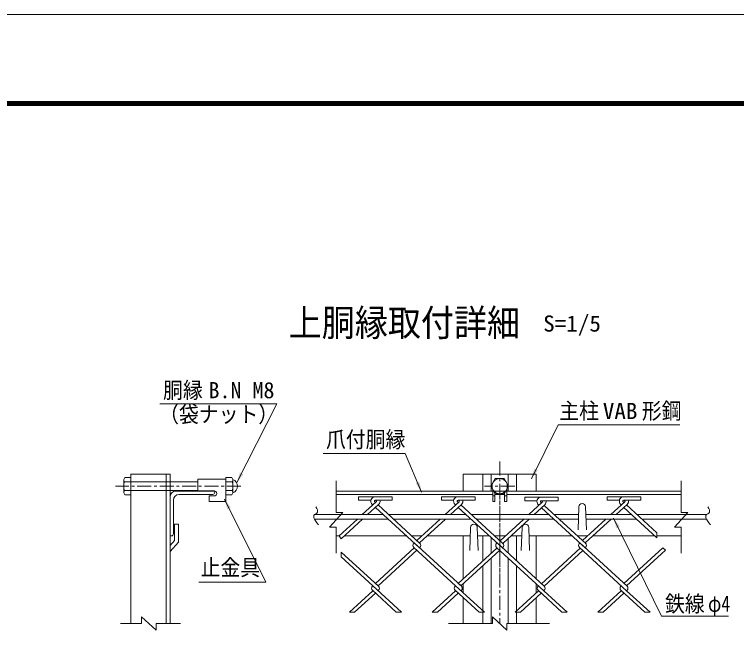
# Model space of a CAD drawing. Units: millimetres, scale not verified, with parts at other scales. Extents: x -4455 to 4455, y -3150 to 3150.
# Drawn here: x 878 to 2814, y 1471 to 3150 of the extents above; entities that cross this region are included whole.
import ezdxf
from ezdxf.enums import TextEntityAlignment as Align

# ---------------------------------------------------------------- set-up
doc = ezdxf.new("R2010")
doc.units = ezdxf.units.MM
doc.header["$LTSCALE"] = 30
doc.linetypes.add('DASHED', pattern=[7.5, 6, -1.5])
doc.linetypes.add('USER1', pattern=[2, 1.25, -0.25, 0.25, -0.25])
doc.layers.add('0-0_7詳細', color=7, linetype='Continuous', lineweight=18)
doc.layers.add('0-E_D-TTL', color=7, linetype='Continuous', lineweight=9)
doc.styles.add('ＭＳ ゴシック', font='')
doc.styles.get('ＭＳ ゴシック').set_extended_font_data('MS Gothic')

msp = doc.modelspace()

# ---------------------------------------------------------------- linework, layer by layer
at = {"layer": '0-0_7詳細', "color": 1, "linetype": 'USER1'}
for p, q in [((2178.77, 1953.21), (2178.77, 1519.27)), ((1485, 1887.06), (1148.75, 1887.06)), ((2219.07, 1887.06), (2138.42, 1887.06)), ((2178.77, 1888.61), (2178.77, 1623.03))]:
    msp.add_line(p, q, dxfattribs=at)
at = {"layer": '0-0_7詳細', "lineweight": 9}
for p, q in [((1190.32, 1918.71), (1190.32, 1519.27)), ((1295.32, 1918.71), (1190.32, 1918.71)), ((1284.82, 1918.71), (1284.82, 1519.27)), ((1295.32, 1918.71), (1295.32, 1519.27)), ((2081.27, 1918.71), (2276.27, 1918.71)), ((2081.27, 1918.71), (2081.27, 1873.71)), ((2133.77, 1918.71), (2133.77, 1873.71)), ((2156.27, 1918.71), (2156.27, 1873.71)), ((2201.27, 1918.71), (2201.27, 1873.71)), ((2223.77, 1918.71), (2223.77, 1873.71)), ((2276.27, 1918.71), (2276.27, 1873.71)), ((1171.12, 1904.82), (1174.44, 1910.58)), ((1171.12, 1869.3), (1171.12, 1904.82)), ((1173.18, 1899.06), (1190.32, 1899.06)), ((1174.44, 1910.58), (1190.32, 1910.58)), ((1190.32, 1863.54), (1190.32, 1910.58)), ((1295.32, 1899.06), (1369.75, 1899.06)), ((1369.75, 1906.02), (1444.75, 1906.02)), ((1369.75, 1906.02), (1369.75, 1874.52)), ((1444.75, 1863.54), (1444.75, 1910.58)), ((1460.62, 1910.58), (1444.75, 1910.58)), ((1444.75, 1906.02), (1444.75, 1846.02)), ((1461.89, 1899.06), (1444.75, 1899.06)), ((1463.95, 1904.82), (1460.62, 1910.58)), ((1463.95, 1869.3), (1463.95, 1904.82)), ((2160.02, 1878.8), (2160.02, 1846.02)), ((2197.52, 1878.8), (2197.52, 1846.02)), ((1171.12, 1869.3), (1174.44, 1863.54)), ((1173.18, 1875.06), (1190.32, 1875.06)), ((1174.44, 1863.54), (1190.32, 1863.54)), ((1295.32, 1875.06), (1369.75, 1875.06)), ((1295.32, 1753.71), (1295.32, 1858.71)), ((1310.32, 1873.71), (1415.32, 1873.71)), ((1319.32, 1864.71), (1409.32, 1864.71)), ((1369.75, 1874.52), (1414, 1874.52)), ((1399.75, 1861.02), (1399.75, 1846.02)), ((1399.75, 1861.02), (1414, 1861.02)), ((1415.32, 1873.71), (1415.32, 1870.71)), ((1461.89, 1875.06), (1444.75, 1875.06)), ((1460.62, 1863.54), (1444.75, 1863.54)), ((1463.95, 1869.3), (1460.62, 1863.54)), ((1740.26, 1873.71), (2160.02, 1873.71)), ((1740.26, 1864.71), (2160.02, 1864.71)), ((2313.77, 1873.71), (2043.77, 1873.71)), ((2162.49, 1874.52), (2160.02, 1874.52)), ((2166.02, 1861.02), (2160.02, 1861.02)), ((2162.96, 1873.71), (2194.58, 1873.71)), ((2166.02, 1868.4), (2166.02, 1846.02)), ((2166.02, 1864.71), (2191.52, 1864.71)), ((2191.52, 1861.02), (2197.52, 1861.02)), ((2195.05, 1874.52), (2197.52, 1874.52)), ((2197.52, 1873.71), (2664.86, 1873.71)), ((2197.52, 1864.71), (2664.86, 1864.71)), ((1304.32, 1759.71), (1304.32, 1849.71)), ((1399.75, 1846.02), (1444.75, 1846.02)), ((2166.02, 1846.02), (2160.02, 1846.02)), ((2388.65, 1770.21), (2390.9, 1831.71)), ((2411.15, 1770.21), (2408.9, 1831.71)), ((1682.5, 1810.71), (1866.87, 1810.71)), ((1881.08, 1810.71), (2088.9, 1810.71)), ((2103.11, 1810.71), (2310.93, 1810.71)), ((2325.14, 1810.71), (2390.13, 1810.71)), ((2409.67, 1810.71), (2532.96, 1810.71)), ((2547.17, 1810.71), (2733.06, 1810.71)), ((1317.82, 1785.12), (1307.32, 1785.12)), ((1307.32, 1785.12), (1307.32, 1741.21)), ((1317.82, 1785.12), (1317.82, 1737.17)), ((1681.97, 1798.71), (1879.97, 1798.71)), ((1894.18, 1798.71), (2102, 1798.71)), ((2116.21, 1798.71), (2324.02, 1798.71)), ((2338.23, 1798.71), (2389.69, 1798.71)), ((2410.1, 1798.71), (2546.05, 1798.71)), ((2560.26, 1798.71), (2732.52, 1798.71)), ((2098.52, 1714.71), (2100.77, 1776.21)), ((2121.02, 1714.71), (2118.77, 1776.21)), ((2236.52, 1714.71), (2238.77, 1776.21)), ((2259.02, 1714.71), (2256.77, 1776.21)), ((1295.32, 1753.71), (1298.32, 1753.71)), ((1740.26, 1753.71), (1748.18, 1753.71)), ((1762.39, 1753.71), (1929.08, 1753.71)), ((1943.29, 1753.71), (1970.2, 1753.71)), ((1984.41, 1753.71), (2099.95, 1753.71)), ((2081.27, 1753.71), (2081.27, 1639.01)), ((2119.6, 1753.71), (2151.1, 1753.71)), ((2133.77, 1753.71), (2133.77, 1687.12)), ((2156.27, 1748.97), (2156.27, 1707.73)), ((2165.31, 1753.71), (2194.37, 1753.71)), ((2201.27, 1747.01), (2201.27, 1707.73)), ((2208.58, 1753.71), (2237.95, 1753.71)), ((2223.77, 1753.71), (2223.77, 1687.12)), ((2257.6, 1753.71), (2373.13, 1753.71)), ((2276.27, 1753.71), (2276.27, 1639.01)), ((2387.34, 1753.71), (2414.26, 1753.71)), ((2428.47, 1753.71), (2595.16, 1753.71)), ((2600.27, 1753.71), (2664.86, 1753.71)), ((1295.32, 1727.89), (1307.32, 1741.21)), ((1295.32, 1712.2), (1317.82, 1737.17)), ((2156.27, 1694.71), (2156.27, 1519.27)), ((2201.27, 1694.71), (2201.27, 1519.27)), ((2133.77, 1674.1), (2133.77, 1553.11)), ((2223.77, 1674.1), (2223.77, 1553.11)), ((2081.27, 1625.99), (2081.27, 1601.22)), ((2276.27, 1625.99), (2276.27, 1601.22)), ((2081.27, 1588.2), (2081.27, 1519.27)), ((2276.27, 1588.2), (2276.27, 1519.27)), ((1915.63, 1549.55), (1901.42, 1549.55)), ((2133.77, 1551.09), (2133.77, 1519.27)), ((2223.77, 1551.09), (2223.77, 1519.27))]:
    msp.add_line(p, q, dxfattribs=at)
at = {"layer": '0-0_7詳細', "color": 3, "linetype": 'DASHED'}
for p, q in [((1190.32, 1899.06), (1295.32, 1899.06)), ((1190.32, 1875.06), (1295.32, 1875.06))]:
    msp.add_line(p, q, dxfattribs=at)
at = {"layer": '0-0_7詳細', "color": 4}
for p, q in [((1740.26, 1816.14), (1740.26, 1901.72)), ((2664.86, 1816.14), (2664.86, 1901.72)), ((1758.26, 1816.14), (1722.26, 1777.37)), ((1740.26, 1816.14), (1758.26, 1816.14)), ((1740.26, 1777.37), (1722.26, 1777.37)), ((1740.26, 1777.37), (1740.26, 1707.18)), ((2664.86, 1777.37), (2646.86, 1777.37)), ((2664.86, 1777.37), (2664.86, 1707.18)), ((1219.12, 1519.27), (1219.12, 1537.27)), ((1257.89, 1501.27), (1219.12, 1537.27)), ((2198.16, 1501.27), (2159.39, 1537.27)), ((2159.39, 1519.27), (2159.39, 1537.27)), ((1219.12, 1519.27), (1162.55, 1519.27)), ((1257.89, 1519.27), (1323.16, 1519.27)), ((1257.89, 1519.27), (1257.89, 1501.27)), ((2159.39, 1519.27), (2041.58, 1519.27)), ((2198.16, 1519.27), (2312.1, 1519.27)), ((2198.16, 1519.27), (2198.16, 1501.27))]:
    msp.add_line(p, q, dxfattribs=at)
at = {"layer": '0-0_7詳細', "color": 3}
for p, q in [((1800.73, 1858.75), (1800.73, 1849.15)), ((1846.17, 1858.75), (1800.73, 1858.75)), ((1845.29, 1858.75), (1890.73, 1858.75)), ((1890.73, 1858.75), (1890.73, 1849.15)), ((2068.19, 1858.75), (2022.76, 1858.75)), ((2022.76, 1858.75), (2022.76, 1849.15)), ((2067.32, 1858.75), (2112.76, 1858.75)), ((2112.76, 1858.75), (2112.76, 1849.15)), ((2512.25, 1858.75), (2466.81, 1858.75)), ((2466.81, 1858.75), (2466.81, 1849.15)), ((2511.38, 1858.75), (2556.81, 1858.75)), ((2556.81, 1858.75), (2556.81, 1849.15)), ((1833.54, 1849.15), (1800.73, 1849.15)), ((1847.79, 1844.98), (1810.38, 1810.71)), ((1845.73, 1843.1), (1843.67, 1844.98)), ((1845.29, 1849.15), (1890.73, 1849.15)), ((1846.17, 1849.15), (1845.29, 1849.15)), ((1845.73, 1843.1), (1847.79, 1844.98)), ((2055.57, 1849.15), (2022.76, 1849.15)), ((2069.82, 1844.98), (2032.41, 1810.71)), ((2067.76, 1843.1), (2065.7, 1844.98)), ((2067.32, 1849.15), (2112.76, 1849.15)), ((2068.19, 1849.15), (2067.32, 1849.15)), ((2245.86, 1857.77), (2245.86, 1848.17)), ((2291.29, 1857.77), (2245.86, 1857.77)), ((2278.66, 1848.17), (2245.86, 1848.17)), ((2292.91, 1844), (2256.58, 1810.71)), ((2290.86, 1842.12), (2288.8, 1844)), ((2290.42, 1857.77), (2335.86, 1857.77)), ((2290.42, 1848.17), (2335.86, 1848.17)), ((2291.29, 1848.17), (2290.42, 1848.17)), ((2335.86, 1857.77), (2335.86, 1848.17)), ((2499.62, 1849.15), (2466.81, 1849.15)), ((2513.87, 1844.98), (2476.46, 1810.71)), ((2511.81, 1843.1), (2509.76, 1844.98)), ((2511.38, 1849.15), (2556.81, 1849.15)), ((2512.25, 1849.15), (2511.38, 1849.15)), ((1854.27, 1837.91), (1824.59, 1810.71)), ((1838.63, 1836.59), (1837.19, 1837.91)), ((1963.85, 1721.84), (1845.73, 1830.08)), ((1852.84, 1836.59), (1854.27, 1837.91)), ((1964.92, 1733.88), (1852.84, 1836.59)), ((2076.3, 1837.91), (2046.62, 1810.71)), ((2060.65, 1836.59), (2059.22, 1837.91)), ((2185.88, 1721.84), (2067.76, 1830.08)), ((2186.95, 1733.88), (2074.86, 1836.59)), ((2299.4, 1836.92), (2270.79, 1810.71)), ((2283.75, 1835.61), (2282.31, 1836.92)), ((2408.98, 1720.86), (2290.86, 1829.1)), ((2410.05, 1732.9), (2297.96, 1835.61)), ((2520.36, 1837.91), (2490.67, 1810.71)), ((2504.71, 1836.59), (2503.27, 1837.91)), ((2600.27, 1749.03), (2511.81, 1830.08)), ((2600.27, 1762.05), (2518.92, 1836.59)), ((1797.28, 1798.71), (1748.18, 1753.71)), ((2019.31, 1798.71), (1956.74, 1741.37)), ((2033.52, 1798.71), (1963.85, 1734.86)), ((2243.48, 1798.71), (2179.84, 1740.39)), ((2257.69, 1798.71), (2186.95, 1733.88)), ((2463.37, 1798.71), (2400.8, 1741.37)), ((2477.58, 1798.71), (2407.91, 1734.86)), ((2600.27, 1762.05), (2600.27, 1749.03)), ((1949.64, 1734.86), (1948.57, 1733.88)), ((1949.64, 1734.86), (1948.57, 1733.88)), ((2060.65, 1620.12), (1948.57, 1722.82)), ((2075.93, 1619.14), (1949.64, 1734.86)), ((1964.92, 1733.88), (1956.74, 1741.37)), ((1964.92, 1722.82), (1963.85, 1721.84)), ((2171.67, 1734.86), (2170.6, 1733.88)), ((2171.67, 1734.86), (2170.6, 1733.88)), ((2296.89, 1607.1), (2170.6, 1722.82)), ((2297.96, 1619.14), (2171.67, 1734.86)), ((2186.95, 1722.82), (2185.88, 1721.84)), ((2393.7, 1734.86), (2392.63, 1733.88)), ((2393.7, 1734.86), (2392.63, 1733.88)), ((2400.8, 1715.33), (2392.63, 1722.82)), ((2518.92, 1607.1), (2392.63, 1722.82)), ((2519.99, 1619.14), (2393.7, 1734.86)), ((2408.98, 1722.82), (2407.91, 1721.84)), ((2408.98, 1722.82), (2407.91, 1721.84)), ((1853.91, 1619.14), (1754.28, 1710.43)), ((1754.28, 1697.41), (1754.28, 1710.43)), ((1949.64, 1721.84), (1845.73, 1626.63)), ((1956.74, 1715.33), (1852.84, 1620.12)), ((2171.67, 1721.84), (2067.76, 1626.63)), ((2178.77, 1715.33), (2074.86, 1620.12)), ((2394.77, 1720.86), (2290.86, 1625.65)), ((2401.87, 1714.35), (2297.96, 1619.13)), ((2615.72, 1721.84), (2511.81, 1626.63)), ((2622.83, 1715.33), (2518.92, 1620.12)), ((2615.72, 1721.84), (2622.83, 1715.33)), ((1838.63, 1620.12), (1754.28, 1697.41)), ((1853.91, 1619.14), (1845.73, 1626.63)), ((2075.93, 1619.14), (2067.76, 1626.63)), ((1838.63, 1607.1), (1775.83, 1549.55)), ((1838.63, 1620.12), (1837.56, 1619.14)), ((1838.63, 1620.12), (1837.56, 1619.14)), ((1901.42, 1549.55), (1837.56, 1608.08)), ((1915.63, 1549.55), (1838.63, 1620.12)), ((1853.91, 1608.08), (1852.84, 1607.1)), ((2060.65, 1607.1), (1997.86, 1549.55)), ((2060.65, 1620.12), (2059.58, 1619.14)), ((2060.65, 1620.12), (2059.58, 1619.14)), ((2123.45, 1549.55), (2059.58, 1608.08)), ((2137.66, 1549.55), (2060.65, 1620.12)), ((2075.93, 1608.08), (2074.86, 1607.1)), ((2282.68, 1607.1), (2219.88, 1549.55)), ((2282.68, 1620.12), (2281.61, 1619.14)), ((2282.68, 1620.12), (2281.61, 1619.14)), ((2345.48, 1549.55), (2281.61, 1608.08)), ((2289.79, 1600.58), (2281.61, 1608.08)), ((2297.96, 1608.08), (2296.89, 1607.1)), ((2297.96, 1608.08), (2296.89, 1607.1)), ((2359.69, 1549.55), (2296.89, 1607.1)), ((2504.71, 1607.1), (2441.91, 1549.55)), ((2504.71, 1620.12), (2503.64, 1619.14)), ((2504.71, 1620.12), (2503.64, 1619.14)), ((2567.51, 1549.55), (2503.64, 1608.08)), ((2511.81, 1600.58), (2503.64, 1608.08)), ((2519.99, 1608.08), (2518.92, 1607.1)), ((2519.99, 1608.08), (2518.92, 1607.1)), ((2581.72, 1549.55), (2518.92, 1607.1)), ((1845.73, 1600.58), (1790.04, 1549.55)), ((2067.76, 1600.58), (2012.07, 1549.55)), ((2289.79, 1600.58), (2234.09, 1549.55)), ((1790.04, 1549.55), (1775.83, 1549.55)), ((2012.07, 1549.55), (1997.86, 1549.55)), ((2137.66, 1549.55), (2123.45, 1549.55)), ((2234.09, 1549.55), (2219.88, 1549.55)), ((2359.69, 1549.55), (2345.48, 1549.55)), ((2581.72, 1549.55), (2567.51, 1549.55))]:
    msp.add_line(p, q, dxfattribs=at)
at = {"layer": '0-0_7詳細', "color": 4}
for points in [[(1268.27, 2107.33), (1581.5, 2107.33), (1474.54, 1896.54)], [(1685.7, 1831.98), (1686.01, 1831.59), (1688.67, 1827.39), (1690.24, 1823.63), (1690.71, 1820.32), (1690.09, 1817.44), (1688.36, 1815.01), (1685.55, 1813.02), (1682.72, 1811.01), (1680.97, 1808.53), (1680.28, 1805.58), (1680.68, 1802.14), (1682.14, 1798.24), (1684.68, 1793.85), (1688.3, 1789), (1692.99, 1783.66)], [(2736.26, 1831.98), (2736.57, 1831.59), (2739.23, 1827.39), (2740.8, 1823.63), (2741.27, 1820.32), (2740.64, 1817.44), (2738.92, 1815.01), (2736.1, 1813.02), (2733.28, 1811.01), (2731.52, 1808.53), (2730.84, 1805.58), (2731.23, 1802.14), (2732.7, 1798.24), (2735.24, 1793.85), (2738.85, 1789), (2743.54, 1783.66)], [(2664.86, 1816.14), (2682.86, 1816.14), (2646.86, 1777.37)]]:
    msp.add_lwpolyline(points, dxfattribs=at)
at = {"layer": '0-0_7詳細', "color": 1}
for points in [[(2661.41, 2051.22), (2335.27, 2051.22), (2263.64, 1907.08)], [(1705.84, 1974.79), (1925.7, 1974.79), (1969.23, 1871.39)], [(1372.47, 1630.13), (1552.26, 1630.13), (1441.1, 1852.28)]]:
    msp.add_lwpolyline(points, dxfattribs=at)
at = {"layer": '0-0_7詳細', "color": 3}
msp.add_lwpolyline([(2155.25, 1887.06), (2167.01, 1907.43), (2190.53, 1907.43), (2202.29, 1887.06), (2190.53, 1866.69), (2167.01, 1866.69)], close=True, dxfattribs=at)
at = {"layer": '0-0_7詳細', "lineweight": 9}
for points in [[(2191.52, 1868.4), (2191.52, 1846.02), (2197.52, 1846.02)], [(2792.29, 1538.58), (2612.22, 1538.58), (2483.94, 1801.32)]]:
    msp.add_lwpolyline(points, dxfattribs=at)
at = {"layer": '0-0_7詳細', "color": 3}
for points in [[(1811.49, 1798.71), (1754.28, 1746.28), (1748.18, 1753.71)], [(2511.81, 1600.58), (2456.12, 1549.55), (2441.91, 1549.55)]]:
    msp.add_lwpolyline(points, dxfattribs=at)
msp.add_circle((2178.77, 1887.06), 20.4, dxfattribs=at)
at = {"layer": '0-0_7詳細', "lineweight": 9}
for centre, radius, start, end in [((1180.2, 1904.82), 9.09, 180, 219.3382), ((1207.12, 1887.06), 36, 160.52878, 199.47122), ((1454.86, 1904.82), 9.09, 320.6618, 0), ((1427.95, 1887.06), 36, 340.52878, 19.47122), ((1457.13, 1887.06), 19.02, 291.00774, 68.99226), ((1180.2, 1869.3), 9.09, 140.6618, 180), ((1310.32, 1858.71), 15, 90, 180), ((1319.32, 1849.71), 15, 90, 180), ((1409.32, 1870.71), 6, 270, 0), ((1414, 1867.77), 6.75, 270, 90), ((1454.86, 1869.3), 9.09, 0, 39.3382), ((2399.9, 1831.71), 9, 0, 180), ((2109.77, 1776.21), 9, 0, 180), ((2247.77, 1776.21), 9, 0, 180), ((1298.32, 1759.71), 6, 270, 0)]:
    msp.add_arc(centre, radius, start, end, dxfattribs=at)
at = {"layer": '0-0_7詳細', "color": 3}
for centre, radius, start, end in [((1845.29, 1846.75), 12, 90, 227.5), ((2067.32, 1846.75), 12, 90, 227.5), ((2511.38, 1846.75), 12, 90, 227.5), ((1845.29, 1846.75), 2.4, 90, 227.5), ((1846.17, 1846.75), 2.4, 312.5, 90), ((1846.17, 1846.75), 12, 312.5, 11.53696), ((2067.32, 1846.75), 2.4, 90, 227.5), ((2068.19, 1846.75), 2.4, 312.5, 90), ((2068.19, 1846.75), 12, 312.5, 11.53696), ((2290.42, 1845.77), 12, 90, 227.5), ((2290.42, 1845.77), 2.4, 90, 227.5), ((2291.29, 1845.77), 2.4, 312.5, 90), ((2291.29, 1845.77), 12, 312.5, 11.53696), ((2511.38, 1846.75), 2.4, 90, 227.5), ((2512.25, 1846.75), 2.4, 312.5, 90), ((2512.25, 1846.75), 12, 312.5, 11.53696), ((1953.64, 1728.35), 7.5, 132.5, 227.5), ((1959.85, 1728.35), 7.5, 312.5, 47.5), ((2175.66, 1728.35), 7.5, 132.5, 227.5), ((2181.88, 1728.35), 7.5, 312.5, 47.5), ((2397.69, 1728.35), 7.5, 132.5, 227.5), ((2403.91, 1728.35), 7.5, 312.5, 47.5), ((1842.62, 1613.61), 7.5, 132.5, 227.5), ((1848.84, 1613.61), 7.5, 312.5, 47.5), ((2064.65, 1613.61), 7.5, 132.5, 227.5), ((2070.87, 1613.61), 7.5, 312.5, 47.5), ((2286.68, 1613.61), 7.5, 132.5, 227.5), ((2292.9, 1613.61), 7.5, 312.5, 47.5), ((2508.71, 1613.61), 7.5, 132.5, 227.5), ((2514.92, 1613.61), 7.5, 312.5, 47.5)]:
    msp.add_arc(centre, radius, start, end, dxfattribs=at)
at = {"layer": '0-0_7詳細', "color": 4}
msp.add_solid([(1473.63, 1894.76), (1482.56, 1923.87), (1491.85, 1919.15)], dxfattribs=at)
at = {"layer": '0-0_7詳細', "color": 1}
for points in [[(2262.75, 1905.29), (2271.44, 1934.48), (2280.77, 1929.84)], [(1970.01, 1869.54), (1953.56, 1895.17), (1963.17, 1899.22)], [(1440.2, 1854.07), (1458.29, 1829.57), (1448.97, 1824.91)]]:
    msp.add_solid(points, dxfattribs=at)
at = {"layer": '0-0_7詳細'}
msp.add_solid([(2483.06, 1803.12), (2500.9, 1778.45), (2491.54, 1773.88)], dxfattribs=at)
at = {"layer": '0-E_D-TTL', "color": 2, "lineweight": 18}
msp.add_lwpolyline([(-4454.85, 3150.21), (4454.85, 3150.21), (4454.85, -3150.21), (-4454.85, -3150.21)], close=True, dxfattribs=at)
at = {"layer": '0-E_D-TTL'}
for points in [[(-4168.47, 2916.87), (4168.47, 2916.87), (4168.47, -2916.87), (-4168.47, -2916.87)], [(-4165.81, 2914.21), (4165.81, 2914.21), (4165.81, -2914.21), (-4165.81, -2914.21)], [(-4163.16, 2911.56), (4163.16, 2911.56), (4163.16, -2911.56), (-4163.16, -2911.56)], [(-4160.51, 2908.91), (4160.51, 2908.91), (4160.51, -2908.91), (-4160.51, -2908.91)], [(-4157.86, 2906.26), (4157.86, 2906.26), (4157.86, -2906.26), (-4157.86, -2906.26)]]:
    msp.add_lwpolyline(points, close=True, dxfattribs=at)

# ---------------------------------------------------------------- texts
at = {"layer": '0-0_7詳細', "style": 'ＭＳ ゴシック', "width": 0.9}
msp.add_text('上胴縁取付詳細', height=72.14, dxfattribs=at).set_placement((1613.35, 2266.95), align=Align.BOTTOM_LEFT)
at = {"layer": '0-0_7詳細', "color": 3, "style": 'ＭＳ ゴシック'}
for s, width, p in [('S=1/5', 1.05, (2295.28, 2287.9)), ('胴縁', 0.9, (1276.67, 2109.51)), ('主柱', 0.9, (2338.38, 2053.85)), ('VAB', 1.05, (2455.05, 2053.67)), ('形鋼', 0.9, (2559.62, 2053.85)), ('（袋ナット）', 0.9, (1265.96, 2045.07)), ('爪付胴縁', 0.9, (1713.18, 1977.49)), ('止金具', 0.9, (1377.08, 1634.63)), ('鉄線', 0.9, (2621.69, 1537.56)), ('φ4', 0.8, (2736.99, 1537.56))]:
    msp.add_text(s, height=43.33, dxfattribs=dict(at, width=width)).set_placement(p, align=Align.BOTTOM_LEFT)
msp.add_text('B.N M8', height=43.33, dxfattribs=at).set_placement((1398.29, 2109.51), align=Align.BOTTOM_LEFT)

doc.saveas('drawing.dxf')
